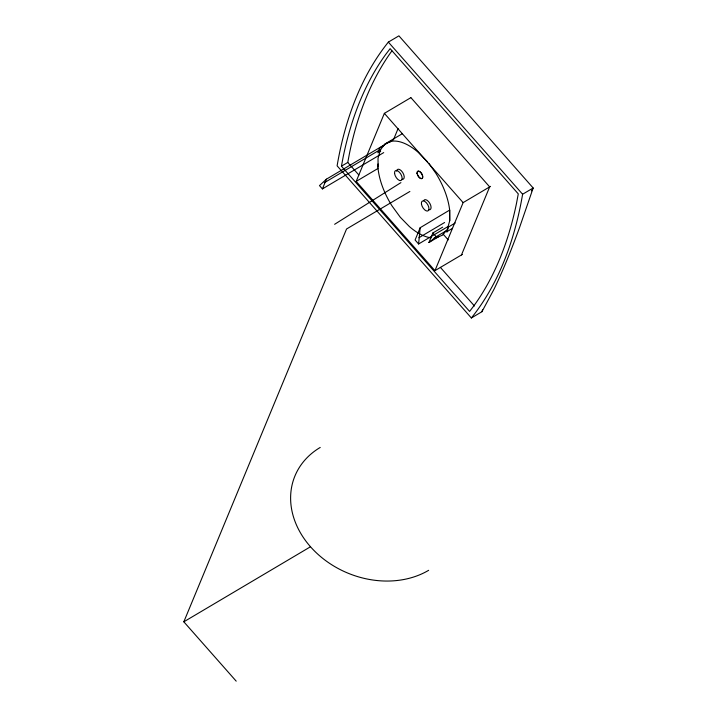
<?xml version="1.0" encoding="UTF-8"?>
<svg xmlns="http://www.w3.org/2000/svg" width="717" height="717" viewBox="0 0 717 717"><rect width="100%" height="100%" fill="white"/><g stroke="black" fill="none" stroke-linecap="round" stroke-linejoin="round"><path stroke-width="1.08" d="M448.116 226.491L418.603 243.977L420.171 227.719L449.658 210.081A53.981 27.201 59.4 0 0 435.676 173.021L428.721 163.198M378.065 163.942L377.707 167.088L378.074 166.201M341.444 166.183L343.165 156.996A648.661 326.916 59.4 0 1 385.567 54.635L390.12 48.648L518.283 193.886L516.554 203.072A648.661 326.916 59.4 0 1 474.152 305.442L469.599 311.42L341.444 166.183L347.772 162.436L349.502 153.241A648.661 326.916 59.4 0 1 391.894 50.88M449.684 210.233L449.72 220.737L447.336 229.27L442.676 235.086L436.053 237.802A53.981 27.201 59.4 0 1 434.143 237.963M481.923 311.716L493.879 289.48A465.692 66.448 -78.9 0 0 519.601 227.388L533.17 187.997L398.912 35.85L388.354 42.106A654.343 329.775 59.4 0 0 337.107 165.824L471.365 317.972L481.923 311.716L482.622 309.601M326.441 179.16L319.477 185.604L322.408 188.912L326.441 179.16L387.754 142.835M462.331 254.436L434.941 270.659L356.179 181.401L384.366 113.358L410.805 97.691M236.198 681.15L183.83 621.809L346.544 229.001L409.873 191.475M393.4 139.905L398.096 128.558M420.171 227.719L415.089 239.998L418.603 243.977M438.723 236.7L428.927 242.507L432.889 232.953L442.676 227.146M434.941 270.659L463.128 202.615L490.518 186.384M461.479 254.938L489.666 186.886L410.904 97.629M531.494 190.874L533.17 187.997L522.612 194.244A654.343 329.775 59.4 0 1 471.365 317.972M384.411 145.139L379.634 147.971L377.859 152.775L380.727 151.081M402.345 133.694L385.074 143.929L380.413 149.754L378.029 158.278L378.092 168.934A53.981 27.201 59.4 0 0 392.074 205.994L400.265 217.224L409.389 226.572A53.981 27.201 59.4 0 0 417.975 232.891M446.978 232.021L448.528 226.966L455.223 222.996M428.927 242.507L436.214 236.727L446.01 230.919M334.615 224.304L400.911 182.629M389.197 142.298L392.065 140.604M324.272 182.763L380.79 149.279M322.408 188.912L383.712 152.596M356.179 181.401L377.895 168.531M418.898 237.739L444.603 222.512M446.763 231.77L452.499 228.373M183.83 621.809L310.497 546.757A86.04 69.522 22.5 0 0 428.649 570.311M385.074 143.929L391.697 141.222A53.981 27.201 59.4 0 1 418.352 152.443L427.475 161.791M388.354 42.106L522.612 194.244M384.366 113.358L463.128 202.615M443.079 234.083L448.233 239.917M432.889 232.953L436.214 236.727M347.772 162.436L358.885 175.029M440.372 267.369L474.448 305.989M449.658 210.081L449.72 220.737M310.497 546.757A86.04 69.522 22.5 0 1 320.221 447.444M431.105 237.829A53.981 27.201 59.4 0 1 418.818 233.392M423.72 200.661A5.682 2.868 59.4 0 1 429.85 203.422A5.682 2.868 59.4 0 1 428.927 209.776M396.653 171.175A5.682 2.868 59.4 0 1 402.613 172.358A5.682 2.868 59.4 0 1 402.076 179.349M421.444 204.004A5.682 2.868 59.4 0 0 427.646 211.031A5.682 2.868 59.4 0 0 426.472 202.884A5.682 2.868 59.4 0 0 421.444 204.004M394.592 173.577A5.682 2.868 59.4 0 0 400.794 180.603A5.682 2.868 59.4 0 0 399.62 172.456A5.682 2.868 59.4 0 0 394.592 173.577M417.124 173.433A4.257 2.151 59.4 0 0 421.784 178.676A4.257 2.151 59.4 0 0 420.879 172.546A4.257 2.151 59.4 0 0 417.124 173.433M417.222 173.46A4.114 2.07 59.4 0 0 421.713 178.542A4.114 2.07 59.4 0 0 420.861 172.645A4.114 2.07 59.4 0 0 417.222 173.46"/></g></svg>
